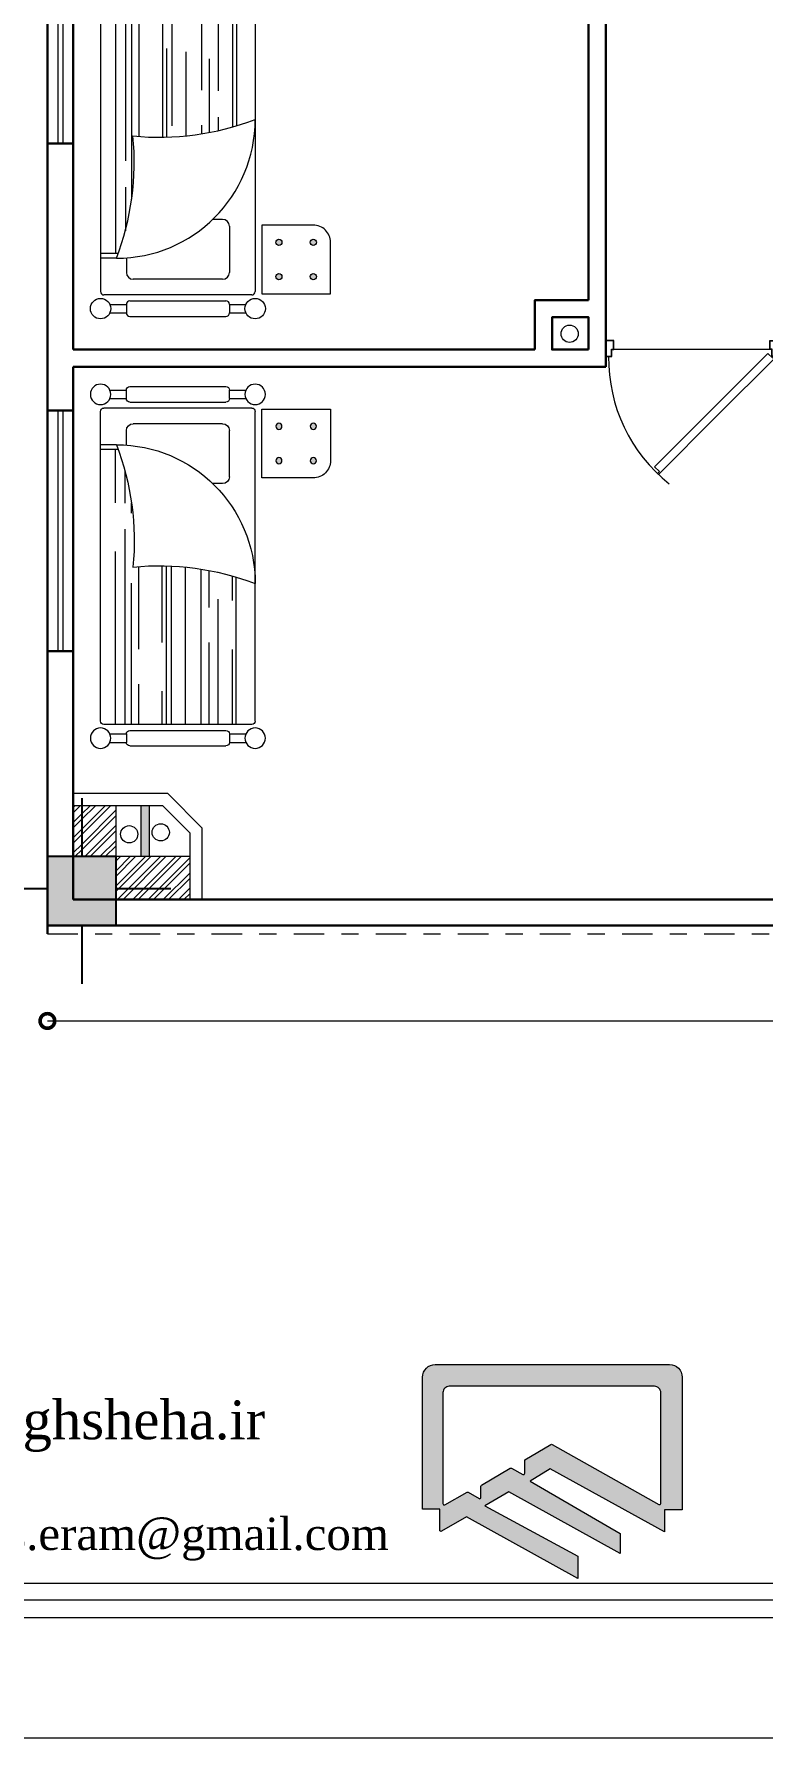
# Model space of a CAD drawing. Header units: metres. Extents: x 236 to 355, y 67 to 475.
# Drawn here: x 289.24 to 293.48, y 390.28 to 400.2 of the extents above; entities that cross this region are included whole.
import ezdxf

# ---------------------------------------------------------------- set-up
doc = ezdxf.new("R2010")
doc.units = ezdxf.units.M
doc.header["$LTSCALE"] = 0.007
doc.header["$MEASUREMENT"] = 0
doc.header["$PDMODE"] = 3
doc.linetypes.add('DASHDOTX2', pattern=[50.8, 25.4, -12.7, 0, -12.7])
for name, color, linetype in [('6', 6, 'Continuous'), ('DIM1', 40, 'Continuous'), ('H', 7, 'Continuous')]:
    doc.layers.add(name, color=color, linetype=linetype)
for name, color, linetype, lineweight in [('decoration', 251, 'Continuous', 18), ('dim', 220, 'Continuous', 5), ('stair', 20, 'Continuous', 15), ('walll', 7, 'Continuous', 30)]:
    doc.layers.add(name, color=color, linetype=linetype, lineweight=lineweight)
doc.styles.get("Standard").update_dxf_attribs({"font": 'dutch.ttf'})
doc.dimstyles.new('1', dxfattribs={"dimtxt": 0.17, "dimasz": 0.17, "dimexe": 0.1, "dimexo": 0.1, "dimgap": 0, "dimtad": 0, "dimzin": 1, "dimtxsty": 'Standard', "dimblk": 'DOTSMALL', "dimcen": 0.17, "dimse1": 1, "dimse2": 1, "dimclrd": 6, "dimclre": 1, "dimclrt": 7, "dimadec": 0, "dimazin": 0, "dimtfac": 1, "dimtix": 1, "dimtmove": 0, "dimatfit": 3, "dimldrblk": 'DOTSMALL', "dimfxl": 1, "dimlwd": 5, "dimarcsym": 0})
pattern_1 = [(45, (79.74744, 7.84227), (-0.044194174, 0.044194174), []), (45, (79.74744, 7.87352), (-0.044194174, 0.044194174), [])]

# ---------------------------------------------------------------- blocks, each defined once
blk = doc.blocks.new('2')
at = {"true_color": 0x6c0707}
blk.add_hatch(color=16, dxfattribs=at).paths.add_polyline_path([(0.1973, 0.1935), (-0.2027, 0.1935), (-0.2027, -0.2065), (0.1973, -0.2065)])
for p, q in [((-0.0027, 0.5343), (-0.0027, 0.1935)), ((-0.52, 0.0078), (-0.2027, 0.0078)), ((0.1973, 0.0078), (0.5154, 0.0078)), ((-0.0027, -0.2065), (-0.0027, -0.5473))]:
    blk.add_line(p, q)
blk.add_lwpolyline([(-0.2027, -0.2065), (0.1973, -0.2065), (0.1973, 0.1935), (-0.2027, 0.1935)], close=True)
blk = doc.blocks.new('DR10045K')
blk.add_line((-0.048, -0.055), (-0.992, -0.055))
at = {"linetype": 'Continuous'}
for p, q in [((-0.403, -0.42), (-0.06, -0.078)), ((-0.014, -0.102), (-0.368, -0.455)), ((-0.06, -0.078), (-0.031, -0.107)), ((-0.031, -0.107), (-0.02, -0.096)), ((-0.02, -0.096), (-0.014, -0.102)), ((-0.745, -0.763), (-0.403, -0.42)), ((-0.368, -0.455), (-0.721, -0.809)), ((-0.716, -0.792), (-0.745, -0.763)), ((-0.727, -0.803), (-0.716, -0.792)), ((-0.721, -0.809), (-0.727, -0.803))]:
    blk.add_line(p, q, dxfattribs=at)
for points in [[(-0.992, -0.055), (-0.992, 0), (-1.04, 0), (-1.04, -0.096), (-1.004, -0.096), (-1.004, -0.055)], [(-0.048, -0.055), (-0.048, 0), (0, 0), (0, -0.096), (-0.036, -0.096), (-0.036, -0.055)], [(-0.994, -0.053), (-0.994, -0.002), (-1.038, -0.002), (-1.038, -0.094), (-1.006, -0.094), (-1.006, -0.053)], [(-0.046, -0.053), (-0.046, -0.002), (-0.002, -0.002), (-0.002, -0.094), (-0.034, -0.094), (-0.034, -0.053)]]:
    blk.add_lwpolyline(points, close=True, dxfattribs=at)
blk.add_arc((-0.05, -0.106), 0.973, 179.4389, 231.4144)
blk = doc.blocks.new('_DotSmall')
at = {"color": 0, "linetype": 'ByBlock', "const_width": 0.5}
blk.add_lwpolyline([(-0.0625, 0, 1), (0.0625, 0, 1)], format="xyb", close=True, dxfattribs=at)
blk = doc.blocks.new('*D79')
at = {"layer": 'Defpoints', "color": 0, "transparency": 16777216}
for p in [(289.318, 405.96), (287.4493, 394.96), (289.318, 394.96)]:
    blk.add_point(p, dxfattribs=at)
at = {"layer": 'dim', "color": 6, "lineweight": 5, "transparency": 16777216}
for p, q in [((287.4493, 405.96), (287.4493, 400.7187)), ((287.4493, 394.96), (287.4493, 400.2013))]:
    blk.add_line(p, q, dxfattribs=at)
at = {"layer": 'dim', "color": 6, "lineweight": 5, "transparency": 16777216, "xscale": 0.17, "yscale": 0.17, "zscale": 0.17}
for p, rotation in [((287.4493, 405.96), 90), ((287.4493, 394.96), 270)]:
    blk.add_blockref('_DotSmall', p, dxfattribs=dict(at, rotation=rotation))
at = {"layer": 'dim', "color": 7, "transparency": 16777216, "insert": (287.4493, 400.46), "char_height": 0.17, "attachment_point": 5, "rotation": 90}
blk.add_mtext('11,00', dxfattribs=at)
blk = doc.blocks.new('*D83')
at = {"layer": 'Defpoints', "color": 0, "transparency": 16777216}
for p in [(300.4678, 395.01), (289.318, 394.96), (300.4678, 394.454)]:
    blk.add_point(p, dxfattribs=at)
at = {"layer": 'dim', "color": 6, "lineweight": 5, "transparency": 16777216}
for p, q in [((289.318, 394.454), (294.6375, 394.454)), ((300.4678, 394.454), (295.1483, 394.454))]:
    blk.add_line(p, q, dxfattribs=at)
at = {"layer": 'dim', "color": 6, "lineweight": 5, "transparency": 16777216, "xscale": 0.17, "yscale": 0.17, "zscale": 0.17, "rotation": 180}
blk.add_blockref('_DotSmall', (289.318, 394.454), dxfattribs=at)
at = {"layer": 'dim', "color": 6, "lineweight": 5, "transparency": 16777216, "xscale": 0.17, "yscale": 0.17, "zscale": 0.17}
blk.add_blockref('_DotSmall', (300.4678, 394.454), dxfattribs=at)
at = {"layer": 'dim', "color": 7, "transparency": 16777216, "insert": (294.8929, 394.454), "char_height": 0.17, "attachment_point": 5}
blk.add_mtext('11,15', dxfattribs=at)
blk = doc.blocks.new('TAKHT')
h = blk.add_hatch(color=256)
h.paths.add_polyline_path([(-0.77, 1.859, 1), (-0.8059, 1.859, 1)])
h.paths.add_polyline_path([(-0.77, 1.659, 1), (-0.8059, 1.659, 1)])
h.paths.add_polyline_path([(-0.57, 1.659, 1), (-0.6059, 1.659, 1)])
h.paths.add_polyline_path([(-0.57, 1.859, 1), (-0.6059, 1.859, 1)])
h = blk.add_hatch()
h.set_pattern_fill('AR-RROOF', color=256, scale=0.008, angle=90, style=0)
h.set_pattern_definition([(90, (-288.58867, -118.15138), (-0.2032, 0.44704), [3.048, -0.4064, 1.016, -0.2032]), (90, (-288.69027, -117.88112), (-0.270256, -0.2032), [0.6096, -0.067056, 1.2192, -0.1524]), (90, (-288.76139, -118.04978), (-0.136144, 1.05664), [1.6256, -0.28448, 0.8128, -0.2032])])
h.paths.add_polyline_path([(-0.45, 0.1445, 0.414214), (-0.43, 0.1245), (0.43, 0.1245, 0.414214), (0.45, 0.1445), (0.45, 1.7245), (0.3471, 1.7245, 0.111185), (0.2614, 1.0405, 0.115904), (-0.45, 0.9446)])
for p, q in [((0.28, 2.09), (-0.28, 2.09)), ((-0.3, 2.07), (-0.396, 2.07)), ((-0.3, 2.02), (-0.396, 2.02)), ((-0.3, 2.02), (-0.3, 2.07)), ((0.28, 2), (-0.28, 2)), ((0.3, 2.02), (0.3, 2.07)), ((0.396, 2.07), (0.3, 2.07)), ((0.396, 2.02), (0.3, 2.02)), ((-0.45, 0.1445), (-0.45, 1.9455)), ((-0.43, 1.9655), (0.43, 1.9655)), ((0.45, 0.1445), (0.45, 1.9455)), ((-0.3, 1.5656), (-0.3, 1.8342)), ((-0.26, 1.8742), (0.26, 1.8742)), ((0.3, 1.7498), (0.3, 1.8342)), ((0.3471, 1.7245), (0.45, 1.7245)), ((0.3573, 1.7519), (0.45, 1.7519)), ((-0.26, 1.5256), (-0.2032, 1.5256)), ((-0.43, 0.1245), (0.43, 0.1245)), ((-0.3, 0.07), (-0.396, 0.07)), ((-0.3, 0.02), (-0.396, 0.02)), ((-0.3, 0.07), (-0.3, 0.02)), ((0.28, 0.09), (-0.28, 0.09)), ((0.28, 0), (-0.28, 0)), ((0.3, 0.07), (0.3, 0.02)), ((0.396, 0.07), (0.3, 0.07)), ((0.396, 0.02), (0.3, 0.02))]:
    blk.add_line(p, q)
blk.add_lwpolyline([(-0.488, 1.959), (-0.888, 1.959), (-0.888, 1.659, 0.414214), (-0.788, 1.559), (-0.488, 1.559)], format="xyb", close=True)
for centre, radius in [((-0.45, 2.045), 0.0595), ((0.45, 2.045), 0.0595), ((-0.788, 1.859), 0.018), ((-0.588, 1.859), 0.018), ((-0.788, 1.659), 0.018), ((-0.588, 1.659), 0.018), ((-0.45, 0.045), 0.0595), ((0.45, 0.045), 0.0595)]:
    blk.add_circle(centre, radius)
for centre, radius, start, end in [((-0.28, 2.07), 0.02, 90, 180), ((0.28, 2.07), 0.02, 0, 90), ((-0.28, 2.02), 0.02, 180, 270), ((0.28, 2.02), 0.02, 270, 0), ((-0.43, 1.9455), 0.02, 90, 180), ((0.43, 1.9455), 0.02, 0, 90), ((-0.26, 1.8342), 0.04, 90, 180), ((0.26, 1.8342), 0.04, 0, 90), ((0.3573, 0.9446), 0.8073, 90, 180), ((1.8232, 1.1922), 1.5691, 159.10409, 185.54925), ((-0.26, 1.5656), 0.04, 180, 270), ((0.1097, -0.5213), 1.5691, 84.45075, 110.89591), ((-0.43, 0.1445), 0.02, 180, 270), ((0.43, 0.1445), 0.02, 270, 0), ((-0.28, 0.07), 0.02, 90, 180), ((-0.28, 0.02), 0.02, 180, 270), ((0.28, 0.07), 0.02, 0, 90), ((0.28, 0.02), 0.02, 270, 0)]:
    blk.add_arc(centre, radius, start, end)

msp = doc.modelspace()

# ---------------------------------------------------------------- hatches: boundary and pattern name
at = {"layer": 'dim'}
h = msp.add_hatch(dxfattribs=at)
h.set_pattern_fill('STEEL', color=256, scale=0.5)
h.set_pattern_definition(pattern_1)
h.paths.add_polyline_path([(289.518, 395.7063), (289.468, 395.7063), (289.468, 395.41), (289.518, 395.41)])
h = msp.add_hatch(dxfattribs=at)
h.set_pattern_fill('STEEL', color=256, scale=0.5)
h.set_pattern_definition(pattern_1)
h.paths.add_polyline_path([(289.518, 395.41), (289.718, 395.41), (289.718, 395.7063), (289.518, 395.7063)])
h = msp.add_hatch(dxfattribs=at)
h.set_pattern_fill('STEEL', color=256, scale=0.5)
h.set_pattern_definition(pattern_1)
h.paths.add_polyline_path([(289.718, 395.16), (290.148, 395.16), (290.148, 395.41), (289.718, 395.41)])
at = {"layer": 'H', "lineweight": 5}
h = msp.add_hatch(color=256, dxfattribs=at)
h.dxf.hatch_style = 1
edge = h.paths.add_edge_path(flags=16)
edge.add_line((291.6309, 391.6399), (291.7606, 391.7125))
edge.add_arc((291.7642, 391.7061), 0.00735, 59.4371, 119.25164, ccw=False)
edge.add_line((291.7679, 391.7124), (291.8305, 391.6755))
edge.add_arc((291.8342, 391.6818), 0.00735, 239.4371, 360)
edge.add_line((291.8416, 391.6818), (291.8416, 391.7468))
edge.add_arc((291.8489, 391.7468), 0.00735, 120.67934, 180, ccw=False)
edge.add_line((291.8452, 391.7531), (292.0121, 391.8521))
edge.add_arc((292.0159, 391.8458), 0.00735, 61.40556, 120.67934, ccw=False)
edge.add_line((292.0194, 391.8523), (292.0853, 391.8163))
edge.add_arc((292.0889, 391.8228), 0.00735, 241.40556, 360)
edge.add_line((292.0962, 391.8228), (292.0962, 391.9016))
edge.add_line((292.0962, 391.9016), (292.2491, 391.9902))
edge.add_arc((292.2528, 391.9838), 0.00735, 60.65149, 120.09815, ccw=False)
edge.add_line((292.2564, 391.9902), (292.8775, 391.641))
edge.add_arc((292.8811, 391.6474), 0.00735, 240.65149, 360)
edge.add_line((292.8884, 391.6474), (292.8884, 392.2919))
edge.add_arc((292.8517, 392.2919), 0.0367, 0, 90)
edge.add_line((292.8517, 392.3286), (291.6568, 392.3286))
edge.add_arc((291.6568, 392.2919), 0.0367, 90, 180)
edge.add_line((291.62, 392.2919), (291.62, 391.6463))
edge.add_arc((291.6274, 391.6463), 0.00735, 180, 299.25164)
edge = h.paths.add_edge_path()
edge.add_line((291.5022, 391.6139), (291.5022, 392.3819))
edge.add_arc((291.5757, 392.3819), 0.0735, 90, 180, ccw=False)
edge.add_line((291.5757, 392.4554), (292.9396, 392.4554))
edge.add_arc((292.9396, 392.3819), 0.0735, 0, 90, ccw=False)
edge.add_line((293.0131, 392.3819), (293.0131, 391.6098))
edge.add_line((293.0131, 391.6098), (292.9102, 391.6098))
edge.add_line((292.9102, 391.6098), (292.9102, 391.4829))
edge.add_line((292.9102, 391.4829), (292.2441, 391.8476))
edge.add_line((292.2441, 391.8476), (292.128, 391.7763))
edge.add_line((292.128, 391.7763), (292.652, 391.473))
edge.add_line((292.652, 391.473), (292.652, 391.3567))
edge.add_line((292.652, 391.3567), (292.0036, 391.7147))
edge.add_line((292.0036, 391.7147), (291.865, 391.6332))
edge.add_line((291.865, 391.6332), (292.405, 391.3414))
edge.add_line((292.405, 391.3414), (292.405, 391.2102))
edge.add_line((292.405, 391.2102), (291.7575, 391.5697))
edge.add_line((291.7575, 391.5697), (291.6125, 391.485))
edge.add_arc((291.6088, 391.4914), 0.00735, 180, 300.26435, ccw=False)
edge.add_line((291.6014, 391.4914), (291.6014, 391.6139))
edge.add_line((291.6014, 391.6139), (291.5022, 391.6139))
at = {"layer": 'walll', "true_color": 0x6c0707}
h = msp.add_hatch(color=16, dxfattribs=at)
h.dxf.hatch_style = 1
h.paths.add_polyline_path([(289.8612, 395.41), (289.9112, 395.41), (289.9112, 395.7063), (289.8612, 395.7063)])

# ---------------------------------------------------------------- linework, layer by layer
at = {"layer": '6', "lineweight": 5}
for points in [[(311.9364, 410.5831), (283.6364, 410.5831), (283.6364, 390.9831), (311.9364, 390.9831)], [(311.8328, 410.4795), (283.7399, 410.4795), (283.7399, 391.0867), (311.8328, 391.0867)], [(311.7364, 410.3831), (283.8364, 410.3831), (283.8364, 391.1831), (311.7364, 391.1831)]]:
    msp.add_lwpolyline(points, close=True, dxfattribs=at)
at = {"layer": 'DIM1', "lineweight": 5}
msp.add_lwpolyline([(312.6364, 411.2831), (282.9364, 411.2831), (282.9364, 390.2831), (312.6364, 390.2831)], close=True, dxfattribs=at)
at = {"layer": 'H', "lineweight": 5}
for points in [[(291.5022, 391.6139), (291.5022, 392.3819, -0.414214), (291.5757, 392.4554), (292.9396, 392.4554, -0.414214), (293.0131, 392.3819), (293.0131, 391.6098), (292.9102, 391.6098), (292.9102, 391.4829), (292.2441, 391.8476), (292.128, 391.7763), (292.652, 391.473), (292.652, 391.3567), (292.0036, 391.7147), (291.865, 391.6332), (292.405, 391.3414), (292.405, 391.2102), (291.7575, 391.5697), (291.6125, 391.485, -0.578889), (291.6014, 391.4914), (291.6014, 391.6139)], [(291.6309, 391.6399), (291.7606, 391.7125, -0.267082), (291.7679, 391.7124), (291.8305, 391.6755, 0.58063), (291.8416, 391.6818), (291.8416, 391.7468, -0.264775), (291.8452, 391.7531), (292.0121, 391.8521, -0.264556), (292.0194, 391.8523), (292.0853, 391.8163, 0.569202), (292.0962, 391.8228), (292.0962, 391.9016), (292.2491, 391.9902, -0.265363), (292.2564, 391.9902), (292.8775, 391.641, 0.573566), (292.8884, 391.6474), (292.8884, 392.2919, 0.414214), (292.8517, 392.3286), (291.6568, 392.3286, 0.414214), (291.62, 392.2919), (291.62, 391.6463, 0.573005)]]:
    msp.add_lwpolyline(points, format="xyb", close=True, dxfattribs=at)
at = {"layer": 'stair'}
for p, q in [((289.378, 400.9575), (289.378, 399.5589)), ((289.408, 400.9575), (289.408, 399.5589)), ((289.378, 398.0057), (289.378, 396.6057)), ((289.408, 398.0057), (289.408, 396.6057)), ((289.8612, 395.7063), (289.8612, 395.41)), ((289.9112, 395.7063), (289.9112, 395.41))]:
    msp.add_line(p, q, dxfattribs=at)
at = {"layer": 'stair', "lineweight": 5}
for p, q in [((290.018, 395.7763), (289.468, 395.7763)), ((289.989, 395.7063), (289.468, 395.7063)), ((289.718, 395.41), (289.718, 395.7063)), ((289.989, 395.7063), (290.148, 395.5474)), ((290.018, 395.7763), (290.218, 395.5763)), ((290.148, 395.16), (290.148, 395.5474)), ((290.218, 395.16), (290.218, 395.5763)), ((290.148, 395.41), (289.718, 395.41))]:
    msp.add_line(p, q, dxfattribs=at)
at = {"layer": 'stair', "linetype": 'DASHDOTX2'}
msp.add_line((289.318, 394.96), (314.318, 394.96), dxfattribs=at)
at = {"layer": 'stair', "lineweight": 5}
for centre in [(292.3575, 398.4518), (289.7942, 395.5401), (289.9777, 395.5511)]:
    msp.add_circle(centre, 0.05, dxfattribs=at)
at = {"layer": 'walll'}
for p, q in [((289.318, 405.96), (289.318, 394.96)), ((289.468, 402.56), (289.468, 398.36)), ((292.468, 401.56), (292.468, 398.6473)), ((292.568, 401.56), (292.568, 398.26)), ((289.468, 399.5589), (289.318, 399.5589)), ((292.468, 398.5473), (292.468, 398.36)), ((289.468, 398.36), (292.1554, 398.36)), ((292.2554, 398.36), (292.468, 398.36)), ((289.468, 398.26), (289.468, 395.16)), ((289.468, 398.26), (292.568, 398.26)), ((289.468, 398.26), (289.468, 396.46)), ((289.468, 398.0057), (289.318, 398.0057)), ((289.468, 396.6057), (289.318, 396.6057)), ((289.468, 395.16), (294.468, 395.16)), ((289.318, 395.01), (314.318, 395.01))]:
    msp.add_line(p, q, dxfattribs=at)
msp.add_lwpolyline([(292.1554, 398.36), (292.1554, 398.6473), (292.468, 398.6473)], dxfattribs=at)
msp.add_lwpolyline([(292.468, 398.36), (292.2554, 398.36), (292.2554, 398.5473), (292.468, 398.5473)], close=True, dxfattribs=at)

# ---------------------------------------------------------------- block references
at = {"layer": 'decoration', "rotation": 180}
msp.add_blockref('TAKHT', (290.0774, 400.6429), dxfattribs=at)
at = {"layer": 'decoration', "xscale": -1}
msp.add_blockref('TAKHT', (290.0774, 396.0542), dxfattribs=at)
at = {"layer": 'H', "lineweight": 5}
msp.add_blockref('2', (289.5207, 395.2165), dxfattribs=at)
at = {"layer": 'stair', "lineweight": 5, "xscale": 0.9629219907142215, "yscale": 0.9629219907142215, "zscale": 0.9629219907142215}
msp.add_blockref('DR10045K', (293.5694, 398.4124), dxfattribs=at)

# ---------------------------------------------------------------- texts
at = {"layer": 'H', "lineweight": 5}
for s, height, p in [('www.Naghsheha.ir', 0.226102, (287.9499, 392.0207)), ('Email:Fars.eram@gmail.com', 0.188419, (287.9455, 391.3762))]:
    msp.add_text(s, height=height, dxfattribs=at).set_placement(p)

# ---------------------------------------------------------------- dimensions: what is measured, and where the dimension line sits
at = {"layer": 'dim'}
dim = msp.add_linear_dim(base=(287.4493, 394.96), p1=(289.318, 405.96), p2=(289.318, 394.96), angle=90, dimstyle='1', dxfattribs=at)
dim.commit()
dim.dimension.update_dxf_attribs({"geometry": '*D79', "text_midpoint": (287.4493, 400.46)})
dim = msp.add_linear_dim(base=(300.4678, 394.454), p1=(289.318, 394.96), p2=(300.4678, 395.01), dimstyle='1', dxfattribs=at)
dim.commit()
dim.dimension.update_dxf_attribs({"geometry": '*D83', "text_midpoint": (294.8929, 394.454)})

doc.saveas('drawing.dxf')
